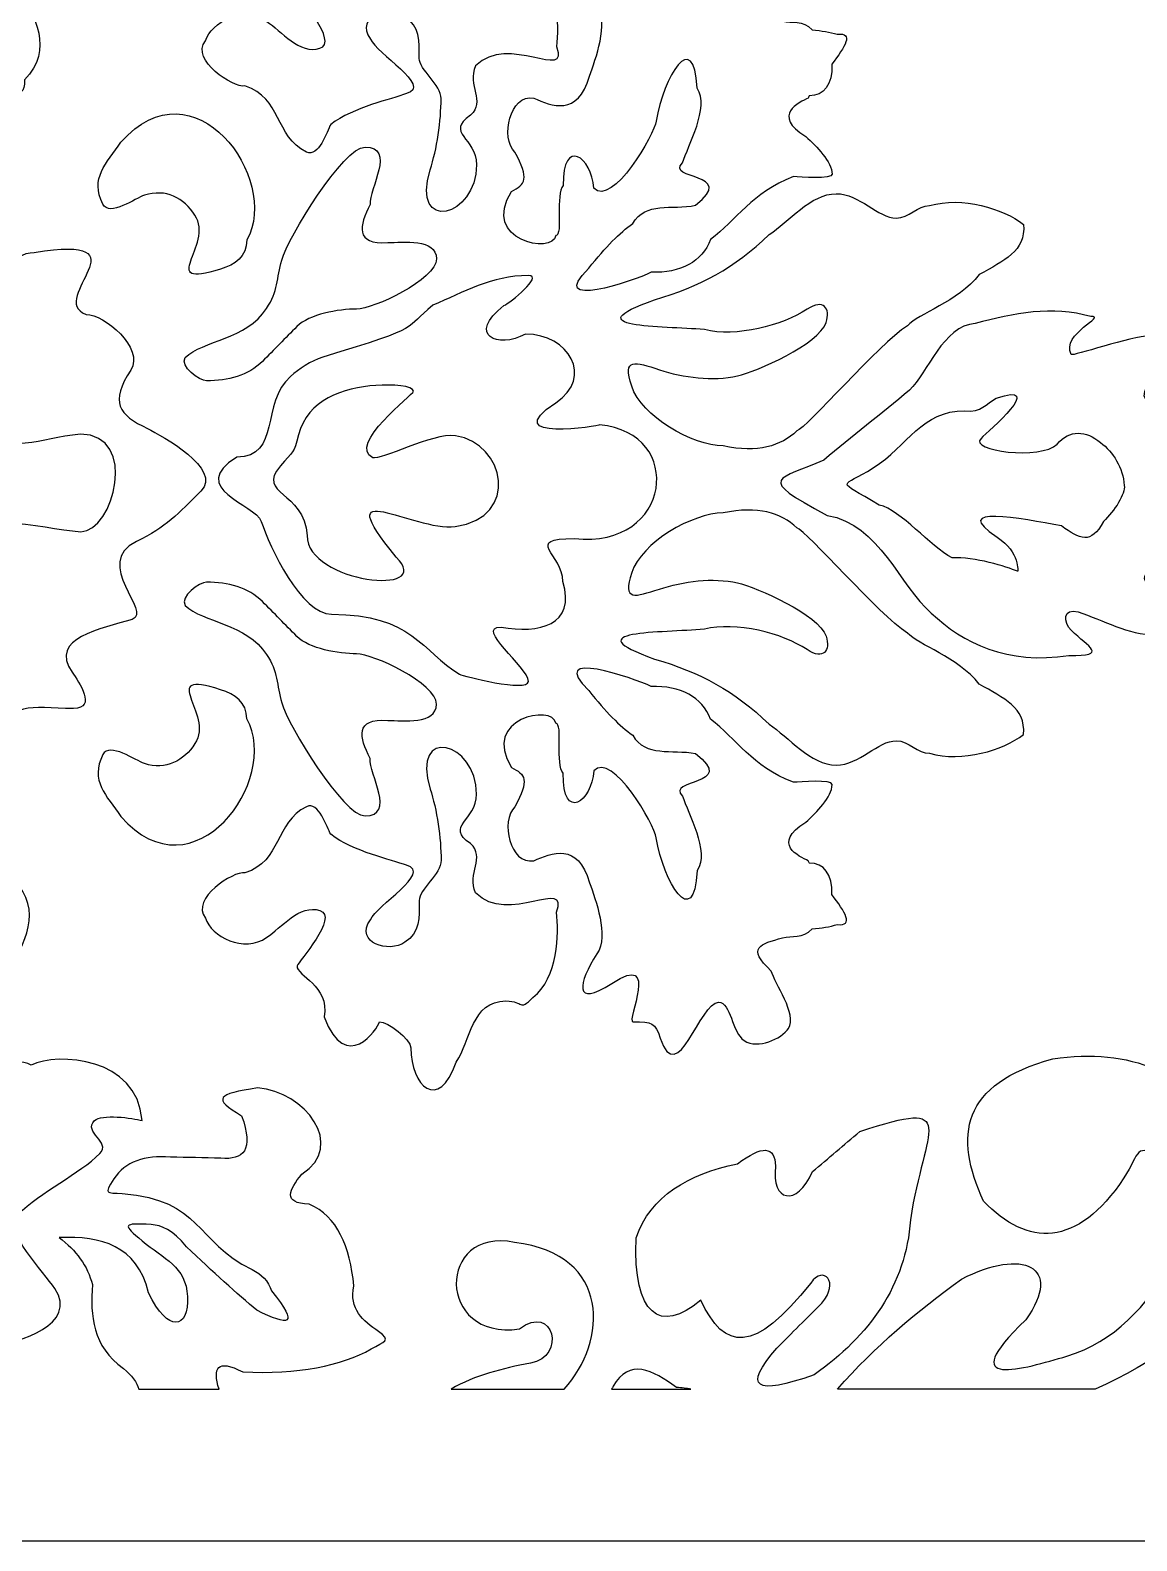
# Model space of a CAD drawing. Header units: centimetres. Extents: x 11.1 to 45, y -13.4 to 13.9.
# Drawn here: x 17.35 to 22.68, y -13.4 to -6.12 of the extents above; entities that cross this region are included whole.
import ezdxf

# ---------------------------------------------------------------- set-up
doc = ezdxf.new("R2010")
doc.units = ezdxf.units.CM
doc.header["$MEASUREMENT"] = 0
doc.layers.add('layer 1', color=7, linetype='Continuous')

msp = doc.modelspace()

# ---------------------------------------------------------------- linework, layer by layer
at = {"layer": 'layer 1', "color": 177}
for points, knots in [([(11.13376, 13.34877), (11.13376, 13.34877), (11.13376, 13.9212), (11.13376, 13.9212), (11.13376, 13.9212), (11.13376, 13.9212), (27.43513, 13.9212), (27.43513, 13.9212), (27.43513, 13.9212), (27.43513, 13.9212), (27.43513, -13.3973), (27.43513, -13.3973), (27.43513, -13.3973), (27.43513, -13.3973), (11.13376, -13.3973), (11.13376, -13.3973), (11.13376, -13.3973), (11.13376, -13.3973), (11.13376, 13.34877), (11.13376, 13.34877)], [0, 0, 0, 0, 0.1666667, 0.1666667, 0.1666667, 0.1666667, 0.3333333, 0.3333333, 0.3333333, 0.3333333, 0.5, 0.5, 0.5, 0.5, 0.6666667, 0.6666667, 0.6666667, 0.6666667, 1, 1, 1, 1]), ([(17.93571, -5.19687), (17.89117, -5.20961), (17.73846, -5.22874), (17.70664, -5.19687), (17.70664, -5.19687), (17.64937, -5.13951), (17.78936, -5.09489), (17.73209, -5.03753), (17.73209, -5.03753), (17.63665, -4.94193), (17.44576, -4.85271), (17.33759, -4.74435), (17.33759, -4.74435), (17.26123, -4.66786), (17.46485, -4.4639), (17.51575, -4.38743), (17.51575, -4.38743), (17.63029, -4.21534), (17.34395, -4.11973), (17.21032, -4.11973), (17.21032, -4.11973), (17.04121, -4.13333), (17.0784, -4.29437), (16.854, -4.25358), (16.854, -4.25358), (16.65673, -4.28366), (16.72675, -4.58153), (16.52313, -4.34919), (16.52313, -4.34919), (16.33139, -4.19198), (16.3468, -4.33289), (16.24951, -4.45753), (16.24951, -4.45753), (16.0459, -4.6615), (15.62594, -4.55314), (15.42233, -4.91007), (15.42233, -4.91007), (15.38415, -5.03753), (15.31415, -5.12675), (15.31415, -5.27336), (15.31415, -5.27336), (15.24151, -5.46564), (15.36119, -5.39687), (15.52548, -5.2471), (15.52548, -5.2471), (15.74726, -4.9931), (16.24979, -4.75619), (16.63766, -4.78896), (16.63766, -4.78896), (16.75219, -4.82721), (17.05762, -4.89094), (16.94308, -4.92917), (16.94308, -4.92917), (17.00687, -5.03295), (16.62718, -5.00957), (16.37041, -5.05665), (16.37041, -5.05665), (15.91864, -5.20324), (15.47323, -5.34983), (15.30779, -5.85973), (15.30779, -5.85973), (15.08579, -6.09179), (15.50242, -5.99668), (15.60049, -6.22302), (15.60049, -6.22302), (15.68061, -6.31064), (15.76655, -6.58786), (15.76593, -6.6883), (15.76593, -6.6883), (15.81873, -6.74709), (15.88641, -6.43142), (16.07771, -6.46523), (16.07771, -6.46523), (16.17316, -6.46523), (16.16679, -6.57995), (16.2177, -6.59269), (16.2177, -6.59269), (16.19968, -6.54753), (16.60266, -6.52734), (16.41496, -6.66918), (16.41496, -6.66918), (16.25588, -6.74566), (16.44677, -6.87951), (16.57403, -6.79665), (16.57403, -6.79665), (16.69461, -6.74566), (16.70188, -6.52894), (16.59312, -6.45247), (16.59312, -6.45247), (16.50754, -6.12392), (16.92789, -6.37847), (16.89218, -6.41424), (16.89218, -6.41424), (16.89218, -6.50346), (16.93672, -6.59269), (17.04489, -6.59269), (17.04489, -6.59269), (17.21669, -6.59269), (17.05762, -6.46523), (17.13397, -6.42697), (17.13397, -6.42697), (17.20396, -6.39511), (17.32486, -6.47796), (17.3185, -6.35687), (17.3185, -6.35687), (17.46261, -6.20603), (17.36761, -6.05518), (17.28668, -5.90435), (17.28668, -5.90435), (17.27777, -5.80362), (17.09411, -5.91795), (17.06398, -5.97445), (17.06398, -5.97445), (16.57344, -5.97445), (16.98157, -5.8661), (16.92399, -5.57292), (16.92399, -5.57292), (16.89218, -5.46457), (16.82855, -5.41358), (16.74583, -5.37534), (16.74583, -5.37534), (16.56766, -5.2861), (16.43404, -5.13951), (16.7331, -5.13951), (16.7331, -5.13951), (16.72933, -5.22246), (17.23516, -5.55392), (17.40121, -5.46457), (17.40121, -5.46457), (17.52958, -5.52606), (17.91253, -5.50458), (17.93571, -5.19687)], [0, 0, 0, 0, 0.0294118, 0.0294118, 0.0294118, 0.0294118, 0.0588235, 0.0588235, 0.0588235, 0.0588235, 0.0882353, 0.0882353, 0.0882353, 0.0882353, 0.1176471, 0.1176471, 0.1176471, 0.1176471, 0.1470588, 0.1470588, 0.1470588, 0.1470588, 0.1764706, 0.1764706, 0.1764706, 0.1764706, 0.2058824, 0.2058824, 0.2058824, 0.2058824, 0.2352941, 0.2352941, 0.2352941, 0.2352941, 0.2647059, 0.2647059, 0.2647059, 0.2647059, 0.2941176, 0.2941176, 0.2941176, 0.2941176, 0.3235294, 0.3235294, 0.3235294, 0.3235294, 0.3529412, 0.3529412, 0.3529412, 0.3529412, 0.3823529, 0.3823529, 0.3823529, 0.3823529, 0.4117647, 0.4117647, 0.4117647, 0.4117647, 0.4411765, 0.4411765, 0.4411765, 0.4411765, 0.4705882, 0.4705882, 0.4705882, 0.4705882, 0.5, 0.5, 0.5, 0.5, 0.5294118, 0.5294118, 0.5294118, 0.5294118, 0.5588235, 0.5588235, 0.5588235, 0.5588235, 0.5882353, 0.5882353, 0.5882353, 0.5882353, 0.6176471, 0.6176471, 0.6176471, 0.6176471, 0.6470588, 0.6470588, 0.6470588, 0.6470588, 0.6764706, 0.6764706, 0.6764706, 0.6764706, 0.7058824, 0.7058824, 0.7058824, 0.7058824, 0.7352941, 0.7352941, 0.7352941, 0.7352941, 0.7647059, 0.7647059, 0.7647059, 0.7647059, 0.7941176, 0.7941176, 0.7941176, 0.7941176, 0.8235294, 0.8235294, 0.8235294, 0.8235294, 0.8529412, 0.8529412, 0.8529412, 0.8529412, 0.8823529, 0.8823529, 0.8823529, 0.8823529, 0.9117647, 0.9117647, 0.9117647, 0.9117647, 0.9411765, 0.9411765, 0.9411765, 0.9411765, 1, 1, 1, 1]), ([(19.49243, -6.28889), (19.64941, -6.12993), (19.94664, -6.36777), (19.88187, -6.19608), (19.88187, -6.19608), (19.89364, -6.09333), (19.89132, -5.88073), (19.76828, -5.78448), (19.76828, -5.78448), (19.69932, -5.71588), (19.72771, -5.76834), (19.63847, -5.76834), (19.63847, -5.76834), (19.47214, -5.76834), (19.46809, -5.57464), (19.39913, -5.47376), (19.39913, -5.47376), (19.31395, -5.23115), (19.18007, -5.35879), (19.18007, -5.54237), (19.18007, -5.54237), (19.18007, -5.58675), (19.06648, -5.66745), (19.02997, -5.66745), (19.02997, -5.66745), (19.02146, -5.63658), (18.86847, -5.40987), (18.76223, -5.69167), (18.76223, -5.69167), (18.79091, -5.84434), (18.62716, -5.88789), (18.63242, -5.93782), (18.63242, -5.93782), (18.63647, -5.95396), (18.83525, -6.17591), (18.74194, -6.20415), (18.74194, -6.20415), (18.64459, -6.23644), (18.55533, -6.11941), (18.48637, -6.07502), (18.48637, -6.07502), (18.37685, -5.99533), (18.21729, -6.07941), (18.19024, -6.16783), (18.19024, -6.16783), (18.11686, -6.26208), (18.32431, -6.39482), (18.3809, -6.38575), (18.3809, -6.38575), (18.5594, -6.44223), (18.52289, -6.62786), (18.67704, -6.70453), (18.67704, -6.70453), (18.73789, -6.73278), (18.7744, -6.60365), (18.79468, -6.57138), (18.79468, -6.57138), (18.90342, -6.48661), (19.08786, -6.4503), (19.15978, -6.42207), (19.15978, -6.42207), (19.28547, -6.38714), (19.0137, -6.22839), (18.98535, -6.15976), (18.98535, -6.15976), (18.90827, -6.04677), (19.07459, -5.99835), (19.15167, -6.05081), (19.15167, -6.05081), (19.22469, -6.09923), (19.22063, -6.16783), (19.22063, -6.25258), (19.22063, -6.25258), (19.22063, -6.30504), (19.32611, -6.38171), (19.32611, -6.44628), (19.32611, -6.44628), (19.32611, -6.55119), (19.30582, -6.69243), (19.27337, -6.78928), (19.27337, -6.78928), (19.18008, -7.09876), (19.49649, -7.01935), (19.49649, -6.76506), (19.49649, -6.76506), (19.49649, -6.63593), (19.34233, -6.61172), (19.46809, -6.52697), (19.46809, -6.52697), (19.54103, -6.45835), (19.45038, -6.38435), (19.49243, -6.28889)], [0, 0, 0, 0, 0.0416667, 0.0416667, 0.0416667, 0.0416667, 0.0833333, 0.0833333, 0.0833333, 0.0833333, 0.125, 0.125, 0.125, 0.125, 0.1666667, 0.1666667, 0.1666667, 0.1666667, 0.2083333, 0.2083333, 0.2083333, 0.2083333, 0.25, 0.25, 0.25, 0.25, 0.2916667, 0.2916667, 0.2916667, 0.2916667, 0.3333333, 0.3333333, 0.3333333, 0.3333333, 0.375, 0.375, 0.375, 0.375, 0.4166667, 0.4166667, 0.4166667, 0.4166667, 0.4583333, 0.4583333, 0.4583333, 0.4583333, 0.5, 0.5, 0.5, 0.5, 0.5416667, 0.5416667, 0.5416667, 0.5416667, 0.5833333, 0.5833333, 0.5833333, 0.5833333, 0.625, 0.625, 0.625, 0.625, 0.6666667, 0.6666667, 0.6666667, 0.6666667, 0.7083333, 0.7083333, 0.7083333, 0.7083333, 0.75, 0.75, 0.75, 0.75, 0.7916667, 0.7916667, 0.7916667, 0.7916667, 0.8333333, 0.8333333, 0.8333333, 0.8333333, 0.875, 0.875, 0.875, 0.875, 0.9166667, 0.9166667, 0.9166667, 0.9166667, 1, 1, 1, 1]), ([(21.08374, -6.62949), (20.91489, -6.5255), (21.05217, -6.46384), (21.09562, -6.44425), (21.09562, -6.44425), (21.09752, -6.44044), (21.09725, -6.43252), (21.10177, -6.43261), (21.10177, -6.43261), (21.16953, -6.43397), (21.21349, -6.37866), (21.20911, -6.28103), (21.20911, -6.28103), (21.27224, -6.19711), (21.31849, -6.12698), (21.2343, -6.13682), (21.2343, -6.13682), (21.20066, -6.12571), (21.1586, -6.11972), (21.11476, -6.11524), (21.11476, -6.11524), (21.06819, -6.06597), (21.01665, -6.08583), (20.97171, -6.07286), (20.97171, -6.07286), (20.86528, -6.04217), (20.79589, -6.02721), (20.91732, -5.91217), (20.91732, -5.91217), (20.93317, -5.85305), (21.04412, -5.70328), (21.00052, -5.63626), (21.00052, -5.63626), (20.96487, -5.58503), (20.85393, -5.53379), (20.78657, -5.57714), (20.78657, -5.57714), (20.72713, -5.61656), (20.72318, -5.76239), (20.66374, -5.76239), (20.66374, -5.76239), (20.57261, -5.76239), (20.46563, -5.34067), (20.38243, -5.58897), (20.38243, -5.58897), (20.35865, -5.66387), (20.3428, -5.6678), (20.25167, -5.6678), (20.25167, -5.6678), (20.21205, -5.6678), (20.39035, -6.0107), (20.14866, -5.85305), (20.14866, -5.85305), (19.96243, -5.73086), (19.98621, -5.85699), (20.07734, -5.99493), (20.07734, -5.99493), (20.13677, -6.08559), (20.06941, -6.25507), (20.04168, -6.33783), (20.04168, -6.33783), (19.98489, -6.53622), (19.85809, -6.48104), (19.77225, -6.44425), (19.77225, -6.44425), (19.65602, -6.42323), (19.61245, -6.63607), (19.68112, -6.70439), (19.68112, -6.70439), (19.75355, -6.83392), (19.73211, -6.86065), (19.66527, -6.89355), (19.66527, -6.89355), (19.51617, -7.13133), (19.86603, -7.19979), (19.87923, -7.10639), (19.87923, -7.10639), (19.91489, -7.10639), (19.87527, -6.90538), (19.91489, -6.86597), (19.91489, -6.86597), (19.90982, -6.62646), (20.05453, -6.73024), (20.06149, -6.87779), (20.06149, -6.87779), (20.15129, -6.97266), (20.35673, -6.61477), (20.36262, -6.55461), (20.36262, -6.55461), (20.39788, -6.34147), (20.54318, -6.09867), (20.56072, -6.39695), (20.56072, -6.39695), (20.62016, -6.48761), (20.51714, -6.67284), (20.48941, -6.75561), (20.48941, -6.75561), (20.40325, -6.84031), (20.75787, -6.80089), (20.5528, -6.96056), (20.5528, -6.96056), (20.43534, -6.98379), (20.31297, -6.94109), (20.24945, -7.04909), (20.24945, -7.04909), (20.18725, -7.09391), (20.12035, -7.15972), (20.03771, -7.26406), (20.03771, -7.26406), (19.82609, -7.47001), (20.25534, -7.3255), (20.33884, -7.28376), (20.33884, -7.28376), (20.47905, -7.28792), (20.58464, -7.23266), (20.62412, -7.12609), (20.62412, -7.12609), (20.75091, -7.03216), (20.82223, -6.89948), (21.0243, -6.82261), (21.0243, -6.82261), (21.056, -6.82261), (21.21053, -6.83839), (21.21053, -6.81079), (21.21053, -6.81079), (21.21053, -6.75167), (21.13524, -6.67679), (21.08374, -6.62949)], [0, 0, 0, 0, 0.030303, 0.030303, 0.030303, 0.030303, 0.0606061, 0.0606061, 0.0606061, 0.0606061, 0.0909091, 0.0909091, 0.0909091, 0.0909091, 0.1212121, 0.1212121, 0.1212121, 0.1212121, 0.1515152, 0.1515152, 0.1515152, 0.1515152, 0.1818182, 0.1818182, 0.1818182, 0.1818182, 0.2121212, 0.2121212, 0.2121212, 0.2121212, 0.2424242, 0.2424242, 0.2424242, 0.2424242, 0.2727273, 0.2727273, 0.2727273, 0.2727273, 0.3030303, 0.3030303, 0.3030303, 0.3030303, 0.3333333, 0.3333333, 0.3333333, 0.3333333, 0.3636364, 0.3636364, 0.3636364, 0.3636364, 0.3939394, 0.3939394, 0.3939394, 0.3939394, 0.4242424, 0.4242424, 0.4242424, 0.4242424, 0.4545455, 0.4545455, 0.4545455, 0.4545455, 0.4848485, 0.4848485, 0.4848485, 0.4848485, 0.5151515, 0.5151515, 0.5151515, 0.5151515, 0.5454545, 0.5454545, 0.5454545, 0.5454545, 0.5757576, 0.5757576, 0.5757576, 0.5757576, 0.6060606, 0.6060606, 0.6060606, 0.6060606, 0.6363636, 0.6363636, 0.6363636, 0.6363636, 0.6666667, 0.6666667, 0.6666667, 0.6666667, 0.6969697, 0.6969697, 0.6969697, 0.6969697, 0.7272727, 0.7272727, 0.7272727, 0.7272727, 0.7575758, 0.7575758, 0.7575758, 0.7575758, 0.7878788, 0.7878788, 0.7878788, 0.7878788, 0.8181818, 0.8181818, 0.8181818, 0.8181818, 0.8484848, 0.8484848, 0.8484848, 0.8484848, 0.8787879, 0.8787879, 0.8787879, 0.8787879, 0.9090909, 0.9090909, 0.9090909, 0.9090909, 0.9393939, 0.9393939, 0.9393939, 0.9393939, 1, 1, 1, 1]), ([(18.26365, -7.26841), (18.33194, -7.24732), (18.38996, -7.20802), (18.38996, -7.12779), (18.38996, -7.12779), (18.55508, -6.8329), (18.13404, -6.25691), (17.78313, -6.65683), (17.78313, -6.65683), (17.71311, -6.75965), (17.63309, -6.8293), (17.69644, -6.95534), (17.69644, -6.95534), (17.72644, -7.01835), (17.85648, -6.92547), (17.89649, -6.91222), (17.89649, -6.91222), (17.99985, -6.87905), (18.08655, -6.92547), (18.13989, -7.0084), (18.13989, -7.0084), (18.2365, -7.15256), (17.94855, -7.36577), (18.26365, -7.26841)], [0, 0, 0, 0, 0.1428571, 0.1428571, 0.1428571, 0.1428571, 0.2857143, 0.2857143, 0.2857143, 0.2857143, 0.4285714, 0.4285714, 0.4285714, 0.4285714, 0.5714286, 0.5714286, 0.5714286, 0.5714286, 0.7142857, 0.7142857, 0.7142857, 0.7142857, 1, 1, 1, 1]), ([(19.30382, -7.21826), (19.30382, -7.11867), (19.14113, -7.14046), (19.06917, -7.14046), (19.06917, -7.14046), (18.90853, -7.15088), (18.93148, -7.05957), (18.98469, -6.95684), (18.98469, -6.95684), (18.97844, -6.88216), (19.10984, -6.67985), (18.95967, -6.67985), (18.95967, -6.67985), (18.85663, -6.67985), (18.58678, -7.11623), (18.5592, -7.22448), (18.5592, -7.22448), (18.53104, -7.31163), (18.54356, -7.37699), (18.48412, -7.4579), (18.48412, -7.4579), (18.39025, -7.60758), (18.17751, -7.61205), (18.09304, -7.69443), (18.09304, -7.69443), (18.06488, -7.738), (18.16186, -7.80647), (18.19628, -7.80647), (18.19628, -7.80647), (18.29953, -7.80647), (18.39651, -7.78156), (18.46534, -7.71309), (18.46534, -7.71309), (18.52062, -7.65707), (18.57589, -7.60105), (18.63116, -7.54503), (18.63116, -7.54503), (18.69061, -7.4859), (18.8314, -7.46101), (18.919, -7.46101), (18.919, -7.46101), (18.99761, -7.46101), (19.30382, -7.32034), (19.30382, -7.21826)], [0, 0, 0, 0, 0.0833333, 0.0833333, 0.0833333, 0.0833333, 0.1666667, 0.1666667, 0.1666667, 0.1666667, 0.25, 0.25, 0.25, 0.25, 0.3333333, 0.3333333, 0.3333333, 0.3333333, 0.4166667, 0.4166667, 0.4166667, 0.4166667, 0.5, 0.5, 0.5, 0.5, 0.5833333, 0.5833333, 0.5833333, 0.5833333, 0.6666667, 0.6666667, 0.6666667, 0.6666667, 0.75, 0.75, 0.75, 0.75, 0.8333333, 0.8333333, 0.8333333, 0.8333333, 1, 1, 1, 1]), ([(17.58952, -8.53422), (17.38432, -8.51654), (17.06238, -8.41402), (16.88885, -8.59285), (16.88885, -8.59285), (16.90454, -8.62304), (16.94168, -8.66007), (16.98331, -8.69766), (16.98331, -8.69766), (17.15064, -8.66982), (17.28345, -8.89594), (17.02256, -8.88252), (17.02256, -8.88252), (16.96859, -8.88252), (16.76741, -8.73487), (16.71345, -8.84225), (16.71345, -8.84225), (16.67971, -8.91606), (16.77172, -9.06371), (16.63006, -9.06371), (16.63006, -9.06371), (16.55584, -9.06371), (16.38719, -8.98989), (16.38719, -9.057), (16.38719, -9.057), (16.38719, -9.2449), (16.62331, -9.54017), (16.76498, -9.63412), (16.76498, -9.63412), (16.87966, -9.70794), (17.23047, -9.73479), (17.23047, -9.55359), (17.23047, -9.55359), (17.23047, -9.33885), (17.34516, -9.38582), (17.5543, -9.38582), (17.5543, -9.38582), (17.66899, -9.38582), (17.58128, -9.25832), (17.54755, -9.21135), (17.54755, -9.21135), (17.43287, -9.04356), (17.68922, -9.00331), (17.83764, -8.95634), (17.83764, -8.95634), (17.93884, -8.92278), (17.642, -8.68791), (17.85788, -8.58052), (17.85788, -8.58052), (17.99955, -8.51343), (18.06027, -8.44632), (18.16821, -8.33895), (18.16821, -8.33895), (18.27616, -8.23156), (17.97932, -8.0705), (17.91185, -8.03695), (17.91185, -8.03695), (17.77018, -7.96984), (17.7297, -7.90945), (17.83089, -7.7551), (17.83089, -7.7551), (17.89836, -7.64773), (17.70272, -7.48667), (17.61502, -7.48667), (17.61502, -7.48667), (17.41945, -7.41177), (17.92322, -7.0979), (17.3654, -7.18777), (17.3654, -7.18777), (17.25746, -7.18777), (17.19, -7.33902), (17.23047, -7.13771), (17.23047, -7.13771), (17.31574, -6.84527), (17.14603, -6.85768), (16.90665, -6.91624), (16.90665, -6.91624), (16.76498, -6.91624), (16.52886, -7.08401), (16.48838, -7.20482), (16.48838, -7.20482), (16.47489, -7.25849), (16.36198, -7.56235), (16.42269, -7.58921), (16.42269, -7.58921), (16.41268, -7.55661), (16.77651, -7.42552), (16.70426, -7.64102), (16.70426, -7.64102), (16.66375, -7.72021), (16.66989, -7.81221), (16.8048, -7.80142), (16.8048, -7.80142), (16.91948, -7.74773), (16.92811, -7.66423), (17.09677, -7.62397), (17.09677, -7.62397), (17.21538, -7.63814), (17.23029, -7.80784), (17.15627, -7.80208), (17.15627, -7.80208), (17.15627, -7.84905), (16.74109, -7.96556), (16.98396, -8.04609), (16.98396, -8.04609), (17.29203, -8.16777), (17.37542, -8.0825), (17.58803, -8.0638), (17.58803, -8.0638), (17.87137, -8.0638), (17.74807, -8.53422), (17.58952, -8.53422)], [0, 0, 0, 0, 0.0344828, 0.0344828, 0.0344828, 0.0344828, 0.0689655, 0.0689655, 0.0689655, 0.0689655, 0.1034483, 0.1034483, 0.1034483, 0.1034483, 0.137931, 0.137931, 0.137931, 0.137931, 0.1724138, 0.1724138, 0.1724138, 0.1724138, 0.2068966, 0.2068966, 0.2068966, 0.2068966, 0.2413793, 0.2413793, 0.2413793, 0.2413793, 0.2758621, 0.2758621, 0.2758621, 0.2758621, 0.3103448, 0.3103448, 0.3103448, 0.3103448, 0.3448276, 0.3448276, 0.3448276, 0.3448276, 0.3793103, 0.3793103, 0.3793103, 0.3793103, 0.4137931, 0.4137931, 0.4137931, 0.4137931, 0.4482759, 0.4482759, 0.4482759, 0.4482759, 0.4827586, 0.4827586, 0.4827586, 0.4827586, 0.5172414, 0.5172414, 0.5172414, 0.5172414, 0.5517241, 0.5517241, 0.5517241, 0.5517241, 0.5862069, 0.5862069, 0.5862069, 0.5862069, 0.6206897, 0.6206897, 0.6206897, 0.6206897, 0.6551724, 0.6551724, 0.6551724, 0.6551724, 0.6896552, 0.6896552, 0.6896552, 0.6896552, 0.7241379, 0.7241379, 0.7241379, 0.7241379, 0.7586207, 0.7586207, 0.7586207, 0.7586207, 0.7931034, 0.7931034, 0.7931034, 0.7931034, 0.8275862, 0.8275862, 0.8275862, 0.8275862, 0.862069, 0.862069, 0.862069, 0.862069, 0.8965517, 0.8965517, 0.8965517, 0.8965517, 0.9310345, 0.9310345, 0.9310345, 0.9310345, 1, 1, 1, 1]), ([(22.13266, -7.05267), (22.03356, -6.97653), (21.83805, -6.91715), (21.67967, -6.96179), (21.67967, -6.96179), (21.62257, -6.96179), (21.5807, -7.02237), (21.51979, -7.02237), (21.51979, -7.02237), (21.43224, -7.02237), (21.34089, -6.90501), (21.23049, -6.90501), (21.23049, -6.90501), (21.10868, -6.90501), (20.99829, -7.04132), (20.90693, -7.1019), (20.90693, -7.1019), (20.73954, -7.26425), (20.57201, -7.35194), (20.35497, -7.4162), (20.35497, -7.4162), (19.9568, -7.55654), (20.39102, -7.54122), (20.59479, -7.56008), (20.59479, -7.56008), (20.74706, -7.59794), (20.97165, -7.54115), (21.08965, -7.46162), (21.08965, -7.46162), (21.16959, -7.40861), (21.20385, -7.45784), (21.181, -7.52599), (21.181, -7.52599), (21.14675, -7.63202), (20.84602, -7.76076), (20.75466, -7.78349), (20.75466, -7.78349), (20.63666, -7.80999), (20.49202, -7.79106), (20.37782, -7.75319), (20.37782, -7.75319), (20.25981, -7.71533), (20.1989, -7.6926), (20.24458, -7.83272), (20.24458, -7.83272), (20.29027, -7.9766), (20.53769, -8.12049), (20.68615, -8.12049), (20.68615, -8.12049), (20.85237, -8.15582), (20.96277, -8.12176), (21.04016, -8.04854), (21.04016, -8.04854), (21.08504, -8.03496), (21.43733, -7.62921), (21.57309, -7.54115), (21.57309, -7.54115), (21.62569, -7.48406), (21.81506, -7.42666), (21.91949, -7.29501), (21.91949, -7.29501), (22.03882, -7.22625), (22.14417, -7.18333), (22.13266, -7.05267)], [0, 0, 0, 0, 0.0588235, 0.0588235, 0.0588235, 0.0588235, 0.1176471, 0.1176471, 0.1176471, 0.1176471, 0.1764706, 0.1764706, 0.1764706, 0.1764706, 0.2352941, 0.2352941, 0.2352941, 0.2352941, 0.2941176, 0.2941176, 0.2941176, 0.2941176, 0.3529412, 0.3529412, 0.3529412, 0.3529412, 0.4117647, 0.4117647, 0.4117647, 0.4117647, 0.4705882, 0.4705882, 0.4705882, 0.4705882, 0.5294118, 0.5294118, 0.5294118, 0.5294118, 0.5882353, 0.5882353, 0.5882353, 0.5882353, 0.6470588, 0.6470588, 0.6470588, 0.6470588, 0.7058824, 0.7058824, 0.7058824, 0.7058824, 0.7647059, 0.7647059, 0.7647059, 0.7647059, 0.8235294, 0.8235294, 0.8235294, 0.8235294, 0.8823529, 0.8823529, 0.8823529, 0.8823529, 1, 1, 1, 1]), ([(20.08956, -8.01919), (20.50617, -8.05592), (20.43923, -8.61842), (19.96838, -8.56674), (19.96838, -8.56674), (19.71912, -8.56674), (19.91299, -8.64252), (19.91299, -8.77338), (19.91299, -8.77338), (19.97819, -8.98688), (19.79636, -9.02592), (19.61526, -8.99378), (19.61526, -8.99378), (19.4837, -8.99378), (19.74681, -9.18664), (19.74681, -9.25553), (19.74681, -9.25553), (19.74681, -9.31062), (19.4283, -9.22797), (19.41445, -9.22108), (19.41445, -9.22108), (19.23408, -9.11089), (19.18661, -8.93179), (18.79821, -8.93179), (18.79821, -8.93179), (18.6528, -8.93179), (18.50047, -8.60808), (18.45892, -8.48411), (18.45892, -8.48411), (18.43123, -8.40144), (18.09887, -8.32569), (18.34121, -8.17416), (18.34121, -8.17416), (18.55506, -8.17416), (18.45512, -7.91396), (18.60013, -7.78616), (18.60013, -7.78616), (18.64245, -7.74889), (18.69522, -7.71144), (18.75654, -7.69227), (18.75654, -7.69227), (19.25663, -7.54249), (19.14169, -7.55784), (19.28671, -7.44253), (19.28671, -7.44253), (19.43404, -7.37973), (19.56905, -7.29942), (19.74681, -7.29942), (19.74681, -7.29942), (19.82298, -7.29942), (19.6568, -7.43028), (19.62911, -7.44405), (19.62911, -7.44405), (19.44677, -7.58641), (19.59911, -7.65528), (19.73296, -7.58181), (19.73296, -7.58181), (19.94069, -7.58181), (20.06532, -7.78843), (19.87837, -7.91242), (19.87837, -7.91242), (19.58755, -8.10528), (20.09994, -8.02262), (20.08956, -8.01919)], [0, 0, 0, 0, 0.0588235, 0.0588235, 0.0588235, 0.0588235, 0.1176471, 0.1176471, 0.1176471, 0.1176471, 0.1764706, 0.1764706, 0.1764706, 0.1764706, 0.2352941, 0.2352941, 0.2352941, 0.2352941, 0.2941176, 0.2941176, 0.2941176, 0.2941176, 0.3529412, 0.3529412, 0.3529412, 0.3529412, 0.4117647, 0.4117647, 0.4117647, 0.4117647, 0.4705882, 0.4705882, 0.4705882, 0.4705882, 0.5294118, 0.5294118, 0.5294118, 0.5294118, 0.5882353, 0.5882353, 0.5882353, 0.5882353, 0.6470588, 0.6470588, 0.6470588, 0.6470588, 0.7058824, 0.7058824, 0.7058824, 0.7058824, 0.7647059, 0.7647059, 0.7647059, 0.7647059, 0.8235294, 0.8235294, 0.8235294, 0.8235294, 0.8823529, 0.8823529, 0.8823529, 0.8823529, 1, 1, 1, 1]), ([(23.2531, -8.32229), (23.0514, -8.39221), (23.0585, -8.60448), (23.03037, -8.61584), (23.03037, -8.61584), (23.03317, -8.67955), (22.95358, -8.73718), (22.87227, -8.72872), (22.87227, -8.72872), (22.44321, -8.68404), (23.06879, -8.97945), (22.76866, -9.03126), (22.76866, -9.03126), (22.63503, -9.03126), (22.5181, -8.95926), (22.3956, -8.92049), (22.3956, -8.92049), (22.32321, -8.89832), (22.32321, -8.97033), (22.36218, -9.00911), (22.36218, -9.00911), (22.44571, -9.09218), (22.54594, -9.13096), (22.35105, -9.13096), (22.35105, -9.13096), (22.05578, -9.17543), (21.84039, -9.07215), (21.68844, -8.92601), (21.68844, -8.92601), (21.53402, -8.79464), (21.44093, -8.49834), (21.1873, -8.4552), (21.1873, -8.4552), (20.8288, -8.26836), (20.95883, -8.28328), (21.17059, -8.18934), (21.17059, -8.18934), (21.30609, -8.07119), (21.44715, -7.96964), (21.58264, -7.85146), (21.58264, -7.85146), (21.67173, -7.76839), (21.74412, -7.5413), (21.90002, -7.53022), (21.90002, -7.53022), (22.08563, -7.48023), (22.27125, -7.44321), (22.45685, -7.49698), (22.45685, -7.49698), (22.54037, -7.49145), (22.31207, -7.58006), (22.36218, -7.67977), (22.36218, -7.67977), (22.36776, -7.69085), (22.65173, -7.59114), (22.74083, -7.59114), (22.74083, -7.59114), (22.93014, -7.59114), (22.81321, -7.70192), (22.75196, -7.79054), (22.75196, -7.79054), (22.59605, -8.02317), (22.97469, -7.81824), (23.01366, -7.9401), (23.01366, -7.9401), (22.99974, -8.12566), (23.20761, -8.21059), (23.2531, -8.32229)], [0, 0, 0, 0, 0.0555556, 0.0555556, 0.0555556, 0.0555556, 0.1111111, 0.1111111, 0.1111111, 0.1111111, 0.1666667, 0.1666667, 0.1666667, 0.1666667, 0.2222222, 0.2222222, 0.2222222, 0.2222222, 0.2777778, 0.2777778, 0.2777778, 0.2777778, 0.3333333, 0.3333333, 0.3333333, 0.3333333, 0.3888889, 0.3888889, 0.3888889, 0.3888889, 0.4444444, 0.4444444, 0.4444444, 0.4444444, 0.5, 0.5, 0.5, 0.5, 0.5555556, 0.5555556, 0.5555556, 0.5555556, 0.6111111, 0.6111111, 0.6111111, 0.6111111, 0.6666667, 0.6666667, 0.6666667, 0.6666667, 0.7222222, 0.7222222, 0.7222222, 0.7222222, 0.7777778, 0.7777778, 0.7777778, 0.7777778, 0.8333333, 0.8333333, 0.8333333, 0.8333333, 0.8888889, 0.8888889, 0.8888889, 0.8888889, 1, 1, 1, 1]), ([(19.39589, -8.07207), (19.63413, -8.10535), (19.70992, -8.46707), (19.39458, -8.50835), (19.39458, -8.50835), (19.19043, -8.53506), (18.77257, -8.24621), (19.10979, -8.65629), (19.10979, -8.65629), (19.30367, -8.84915), (18.68049, -8.78027), (18.68049, -8.55297), (18.68049, -8.55297), (18.66569, -8.33385), (18.43266, -8.35791), (18.55147, -8.21678), (18.55147, -8.21678), (18.61244, -8.14432), (18.61641, -8.16003), (18.63943, -8.06672), (18.63943, -8.06672), (18.68087, -7.89863), (18.85459, -7.83953), (19.01155, -7.82887), (19.01155, -7.82887), (19.08974, -7.82355), (19.19289, -7.82956), (19.19289, -7.85732), (19.19289, -7.85732), (19.19289, -7.87109), (18.87191, -8.11537), (18.99654, -8.17736), (18.99654, -8.17736), (19.03428, -8.19345), (19.28177, -8.05615), (19.39589, -8.07207)], [0, 0, 0, 0, 0.1, 0.1, 0.1, 0.1, 0.2, 0.2, 0.2, 0.2, 0.3, 0.3, 0.3, 0.3, 0.4, 0.4, 0.4, 0.4, 0.5, 0.5, 0.5, 0.5, 0.6, 0.6, 0.6, 0.6, 0.7, 0.7, 0.7, 0.7, 0.8, 0.8, 0.8, 0.8, 1, 1, 1, 1]), ([(22.51779, -8.48492), (22.57247, -8.43324), (22.62402, -8.34995), (22.61833, -8.3112), (22.61833, -8.3112), (22.61226, -8.22669), (22.56457, -8.14856), (22.50332, -8.10435), (22.50332, -8.10435), (22.43416, -8.0455), (22.35482, -8.04062), (22.29537, -8.11179), (22.29537, -8.11179), (22.21742, -8.18934), (21.86662, -8.14504), (21.92786, -8.08411), (21.92786, -8.08411), (21.96127, -8.05087), (22.25082, -7.80716), (22.00025, -7.89024), (22.00025, -7.89024), (21.95024, -7.91804), (21.93104, -7.95987), (21.84991, -7.95118), (21.84991, -7.95118), (21.6432, -7.95005), (21.57523, -8.11922), (21.40851, -8.22632), (21.40851, -8.22632), (21.25462, -8.32519), (21.21887, -8.27708), (21.43787, -8.40536), (21.43787, -8.40536), (21.54059, -8.42769), (21.6846, -8.60666), (21.78867, -8.66016), (21.78867, -8.66016), (21.89625, -8.65302), (22.05234, -8.70388), (22.1045, -8.72432), (22.1045, -8.72432), (22.1045, -8.72986), (22.11719, -8.63246), (22.00582, -8.56045), (22.00582, -8.56045), (21.76622, -8.40015), (22.12417, -8.47088), (22.31611, -8.50609), (22.31611, -8.50609), (22.40444, -8.5707), (22.45736, -8.59791), (22.51779, -8.48492)], [0, 0, 0, 0, 0.0714286, 0.0714286, 0.0714286, 0.0714286, 0.1428571, 0.1428571, 0.1428571, 0.1428571, 0.2142857, 0.2142857, 0.2142857, 0.2142857, 0.2857143, 0.2857143, 0.2857143, 0.2857143, 0.3571429, 0.3571429, 0.3571429, 0.3571429, 0.4285714, 0.4285714, 0.4285714, 0.4285714, 0.5, 0.5, 0.5, 0.5, 0.5714286, 0.5714286, 0.5714286, 0.5714286, 0.6428571, 0.6428571, 0.6428571, 0.6428571, 0.7142857, 0.7142857, 0.7142857, 0.7142857, 0.7857143, 0.7857143, 0.7857143, 0.7857143, 0.8571429, 0.8571429, 0.8571429, 0.8571429, 1, 1, 1, 1]), ([(22.13266, -9.51111), (22.03356, -9.58726), (21.83805, -9.64665), (21.67967, -9.602), (21.67967, -9.602), (21.62257, -9.602), (21.5807, -9.5414), (21.51979, -9.5414), (21.51979, -9.5414), (21.43224, -9.5414), (21.34089, -9.65879), (21.23049, -9.65879), (21.23049, -9.65879), (21.10868, -9.65879), (20.99829, -9.52247), (20.90693, -9.46189), (20.90693, -9.46189), (20.73954, -9.29954), (20.57201, -9.21185), (20.35497, -9.1476), (20.35497, -9.1476), (19.9568, -9.00726), (20.39102, -9.02258), (20.59479, -9.00372), (20.59479, -9.00372), (20.74706, -8.96586), (20.97165, -9.02265), (21.08965, -9.10218), (21.08965, -9.10218), (21.16959, -9.15519), (21.20385, -9.10595), (21.181, -9.0378), (21.181, -9.0378), (21.14675, -8.93178), (20.84602, -8.80302), (20.75466, -8.7803), (20.75466, -8.7803), (20.63666, -8.7538), (20.49202, -8.77274), (20.37782, -8.81061), (20.37782, -8.81061), (20.25981, -8.84847), (20.1989, -8.8712), (20.24458, -8.73108), (20.24458, -8.73108), (20.29027, -8.5872), (20.53769, -8.44331), (20.68615, -8.44331), (20.68615, -8.44331), (20.85237, -8.40797), (20.96277, -8.44204), (21.04016, -8.51525), (21.04016, -8.51525), (21.08504, -8.52883), (21.43733, -8.93459), (21.57309, -9.02265), (21.57309, -9.02265), (21.62569, -9.07974), (21.81506, -9.13714), (21.91949, -9.26879), (21.91949, -9.26879), (22.03882, -9.33755), (22.14417, -9.38047), (22.13266, -9.51111)], [0, 0, 0, 0, 0.0588235, 0.0588235, 0.0588235, 0.0588235, 0.1176471, 0.1176471, 0.1176471, 0.1176471, 0.1764706, 0.1764706, 0.1764706, 0.1764706, 0.2352941, 0.2352941, 0.2352941, 0.2352941, 0.2941176, 0.2941176, 0.2941176, 0.2941176, 0.3529412, 0.3529412, 0.3529412, 0.3529412, 0.4117647, 0.4117647, 0.4117647, 0.4117647, 0.4705882, 0.4705882, 0.4705882, 0.4705882, 0.5294118, 0.5294118, 0.5294118, 0.5294118, 0.5882353, 0.5882353, 0.5882353, 0.5882353, 0.6470588, 0.6470588, 0.6470588, 0.6470588, 0.7058824, 0.7058824, 0.7058824, 0.7058824, 0.7647059, 0.7647059, 0.7647059, 0.7647059, 0.8235294, 0.8235294, 0.8235294, 0.8235294, 0.8823529, 0.8823529, 0.8823529, 0.8823529, 1, 1, 1, 1]), ([(19.30382, -9.36556), (19.30382, -9.46515), (19.14113, -9.44335), (19.06917, -9.44335), (19.06917, -9.44335), (18.90853, -9.43294), (18.93148, -9.52425), (18.98469, -9.62698), (18.98469, -9.62698), (18.97844, -9.70166), (19.10984, -9.90396), (18.95967, -9.90396), (18.95967, -9.90396), (18.85663, -9.90396), (18.58678, -9.46758), (18.5592, -9.35933), (18.5592, -9.35933), (18.53104, -9.27218), (18.54356, -9.20683), (18.48412, -9.12592), (18.48412, -9.12592), (18.39025, -8.97623), (18.17751, -8.97176), (18.09304, -8.88939), (18.09304, -8.88939), (18.06488, -8.84582), (18.16186, -8.77735), (18.19628, -8.77735), (18.19628, -8.77735), (18.29953, -8.77735), (18.39651, -8.80225), (18.46534, -8.87073), (18.46534, -8.87073), (18.52062, -8.92675), (18.57589, -8.98276), (18.63116, -9.03877), (18.63116, -9.03877), (18.69061, -9.0979), (18.8314, -9.12281), (18.919, -9.12281), (18.919, -9.12281), (18.99761, -9.12281), (19.30382, -9.26347), (19.30382, -9.36556)], [0, 0, 0, 0, 0.0833333, 0.0833333, 0.0833333, 0.0833333, 0.1666667, 0.1666667, 0.1666667, 0.1666667, 0.25, 0.25, 0.25, 0.25, 0.3333333, 0.3333333, 0.3333333, 0.3333333, 0.4166667, 0.4166667, 0.4166667, 0.4166667, 0.5, 0.5, 0.5, 0.5, 0.5833333, 0.5833333, 0.5833333, 0.5833333, 0.6666667, 0.6666667, 0.6666667, 0.6666667, 0.75, 0.75, 0.75, 0.75, 0.8333333, 0.8333333, 0.8333333, 0.8333333, 1, 1, 1, 1]), ([(21.08374, -9.93431), (20.91489, -10.03829), (21.05217, -10.09995), (21.09562, -10.11954), (21.09562, -10.11954), (21.09752, -10.12335), (21.09725, -10.13128), (21.10177, -10.13119), (21.10177, -10.13119), (21.16953, -10.12983), (21.21349, -10.18513), (21.20911, -10.28277), (21.20911, -10.28277), (21.27224, -10.36668), (21.31849, -10.43682), (21.2343, -10.42698), (21.2343, -10.42698), (21.20066, -10.43809), (21.1586, -10.44408), (21.11476, -10.44855), (21.11476, -10.44855), (21.06819, -10.49783), (21.01665, -10.47797), (20.97171, -10.49094), (20.97171, -10.49094), (20.86528, -10.52162), (20.79589, -10.53658), (20.91732, -10.65163), (20.91732, -10.65163), (20.93317, -10.71074), (21.04412, -10.86052), (21.00052, -10.92752), (21.00052, -10.92752), (20.96487, -10.97876), (20.85393, -11.03), (20.78657, -10.98665), (20.78657, -10.98665), (20.72713, -10.94724), (20.72318, -10.8014), (20.66374, -10.8014), (20.66374, -10.8014), (20.57261, -10.8014), (20.46563, -11.22313), (20.38243, -10.97482), (20.38243, -10.97482), (20.35865, -10.89993), (20.3428, -10.896), (20.25167, -10.896), (20.25167, -10.896), (20.21205, -10.896), (20.39035, -10.5531), (20.14866, -10.71074), (20.14866, -10.71074), (19.96243, -10.83292), (19.98621, -10.7068), (20.07734, -10.56886), (20.07734, -10.56886), (20.13677, -10.4782), (20.06941, -10.30873), (20.04168, -10.22596), (20.04168, -10.22596), (19.98489, -10.02758), (19.85809, -10.08276), (19.77225, -10.11954), (19.77225, -10.11954), (19.65602, -10.14056), (19.61245, -9.92772), (19.68112, -9.85941), (19.68112, -9.85941), (19.75355, -9.72986), (19.73211, -9.70315), (19.66527, -9.67023), (19.66527, -9.67023), (19.51617, -9.43247), (19.86603, -9.36401), (19.87923, -9.4574), (19.87923, -9.4574), (19.91489, -9.4574), (19.87527, -9.65842), (19.91489, -9.69783), (19.91489, -9.69783), (19.90982, -9.93733), (20.05453, -9.83356), (20.06149, -9.686), (20.06149, -9.686), (20.15129, -9.59114), (20.35673, -9.94903), (20.36262, -10.00918), (20.36262, -10.00918), (20.39788, -10.22233), (20.54318, -10.46513), (20.56072, -10.16685), (20.56072, -10.16685), (20.62016, -10.07619), (20.51714, -9.89096), (20.48941, -9.80817), (20.48941, -9.80817), (20.40325, -9.72347), (20.75787, -9.76291), (20.5528, -9.60324), (20.5528, -9.60324), (20.43534, -9.58001), (20.31297, -9.62271), (20.24945, -9.51471), (20.24945, -9.51471), (20.18725, -9.46989), (20.12035, -9.40408), (20.03771, -9.29974), (20.03771, -9.29974), (19.82609, -9.09378), (20.25534, -9.2383), (20.33884, -9.28004), (20.33884, -9.28004), (20.47905, -9.27587), (20.58464, -9.33114), (20.62412, -9.43768), (20.62412, -9.43768), (20.75091, -9.53162), (20.82223, -9.66432), (21.0243, -9.74118), (21.0243, -9.74118), (21.056, -9.74118), (21.21053, -9.7254), (21.21053, -9.75299), (21.21053, -9.75299), (21.21053, -9.81212), (21.13524, -9.887), (21.08374, -9.93431)], [0, 0, 0, 0, 0.030303, 0.030303, 0.030303, 0.030303, 0.0606061, 0.0606061, 0.0606061, 0.0606061, 0.0909091, 0.0909091, 0.0909091, 0.0909091, 0.1212121, 0.1212121, 0.1212121, 0.1212121, 0.1515152, 0.1515152, 0.1515152, 0.1515152, 0.1818182, 0.1818182, 0.1818182, 0.1818182, 0.2121212, 0.2121212, 0.2121212, 0.2121212, 0.2424242, 0.2424242, 0.2424242, 0.2424242, 0.2727273, 0.2727273, 0.2727273, 0.2727273, 0.3030303, 0.3030303, 0.3030303, 0.3030303, 0.3333333, 0.3333333, 0.3333333, 0.3333333, 0.3636364, 0.3636364, 0.3636364, 0.3636364, 0.3939394, 0.3939394, 0.3939394, 0.3939394, 0.4242424, 0.4242424, 0.4242424, 0.4242424, 0.4545455, 0.4545455, 0.4545455, 0.4545455, 0.4848485, 0.4848485, 0.4848485, 0.4848485, 0.5151515, 0.5151515, 0.5151515, 0.5151515, 0.5454545, 0.5454545, 0.5454545, 0.5454545, 0.5757576, 0.5757576, 0.5757576, 0.5757576, 0.6060606, 0.6060606, 0.6060606, 0.6060606, 0.6363636, 0.6363636, 0.6363636, 0.6363636, 0.6666667, 0.6666667, 0.6666667, 0.6666667, 0.6969697, 0.6969697, 0.6969697, 0.6969697, 0.7272727, 0.7272727, 0.7272727, 0.7272727, 0.7575758, 0.7575758, 0.7575758, 0.7575758, 0.7878788, 0.7878788, 0.7878788, 0.7878788, 0.8181818, 0.8181818, 0.8181818, 0.8181818, 0.8484848, 0.8484848, 0.8484848, 0.8484848, 0.8787879, 0.8787879, 0.8787879, 0.8787879, 0.9090909, 0.9090909, 0.9090909, 0.9090909, 0.9393939, 0.9393939, 0.9393939, 0.9393939, 1, 1, 1, 1]), ([(18.26365, -9.29537), (18.33194, -9.31646), (18.38996, -9.35577), (18.38996, -9.436), (18.38996, -9.436), (18.55508, -9.7309), (18.13404, -10.30689), (17.78313, -9.90697), (17.78313, -9.90697), (17.71311, -9.80415), (17.63309, -9.73451), (17.69644, -9.60846), (17.69644, -9.60846), (17.72644, -9.54545), (17.85648, -9.63831), (17.89649, -9.65158), (17.89649, -9.65158), (17.99985, -9.68475), (18.08655, -9.63831), (18.13989, -9.55539), (18.13989, -9.55539), (18.2365, -9.41124), (17.94855, -9.19802), (18.26365, -9.29537)], [0, 0, 0, 0, 0.1428571, 0.1428571, 0.1428571, 0.1428571, 0.2857143, 0.2857143, 0.2857143, 0.2857143, 0.4285714, 0.4285714, 0.4285714, 0.4285714, 0.5714286, 0.5714286, 0.5714286, 0.5714286, 0.7142857, 0.7142857, 0.7142857, 0.7142857, 1, 1, 1, 1]), ([(19.49243, -10.27489), (19.64941, -10.43387), (19.94664, -10.19603), (19.88187, -10.36772), (19.88187, -10.36772), (19.89364, -10.47047), (19.89132, -10.68306), (19.76828, -10.77932), (19.76828, -10.77932), (19.69932, -10.84792), (19.72771, -10.79546), (19.63847, -10.79546), (19.63847, -10.79546), (19.47214, -10.79546), (19.46809, -10.98915), (19.39913, -11.09003), (19.39913, -11.09003), (19.31395, -11.33265), (19.18007, -11.205), (19.18007, -11.02143), (19.18007, -11.02143), (19.18007, -10.97705), (19.06648, -10.89635), (19.02997, -10.89635), (19.02997, -10.89635), (19.02146, -10.92722), (18.86847, -11.15392), (18.76223, -10.87212), (18.76223, -10.87212), (18.79091, -10.71944), (18.62716, -10.67589), (18.63242, -10.62597), (18.63242, -10.62597), (18.63647, -10.60983), (18.83525, -10.3879), (18.74194, -10.35963), (18.74194, -10.35963), (18.64459, -10.32736), (18.55533, -10.44439), (18.48637, -10.48878), (18.48637, -10.48878), (18.37685, -10.56847), (18.21729, -10.48439), (18.19024, -10.39597), (18.19024, -10.39597), (18.11686, -10.30172), (18.32431, -10.16898), (18.3809, -10.17805), (18.3809, -10.17805), (18.5594, -10.12157), (18.52289, -9.93593), (18.67704, -9.85927), (18.67704, -9.85927), (18.73789, -9.83102), (18.7744, -9.96014), (18.79468, -9.99242), (18.79468, -9.99242), (18.90342, -10.07719), (19.08786, -10.1135), (19.15978, -10.14174), (19.15978, -10.14174), (19.28547, -10.17665), (19.0137, -10.33539), (18.98535, -10.40404), (18.98535, -10.40404), (18.90827, -10.51702), (19.07459, -10.56544), (19.15167, -10.51298), (19.15167, -10.51298), (19.22469, -10.46457), (19.22063, -10.39597), (19.22063, -10.31122), (19.22063, -10.31122), (19.22063, -10.25876), (19.32611, -10.18209), (19.32611, -10.11752), (19.32611, -10.11752), (19.32611, -10.0126), (19.30582, -9.87137), (19.27337, -9.77451), (19.27337, -9.77451), (19.18008, -9.46504), (19.49649, -9.54445), (19.49649, -9.79874), (19.49649, -9.79874), (19.49649, -9.92787), (19.34233, -9.95207), (19.46809, -10.03681), (19.46809, -10.03681), (19.54103, -10.10544), (19.45038, -10.17945), (19.49243, -10.27489)], [0, 0, 0, 0, 0.0416667, 0.0416667, 0.0416667, 0.0416667, 0.0833333, 0.0833333, 0.0833333, 0.0833333, 0.125, 0.125, 0.125, 0.125, 0.1666667, 0.1666667, 0.1666667, 0.1666667, 0.2083333, 0.2083333, 0.2083333, 0.2083333, 0.25, 0.25, 0.25, 0.25, 0.2916667, 0.2916667, 0.2916667, 0.2916667, 0.3333333, 0.3333333, 0.3333333, 0.3333333, 0.375, 0.375, 0.375, 0.375, 0.4166667, 0.4166667, 0.4166667, 0.4166667, 0.4583333, 0.4583333, 0.4583333, 0.4583333, 0.5, 0.5, 0.5, 0.5, 0.5416667, 0.5416667, 0.5416667, 0.5416667, 0.5833333, 0.5833333, 0.5833333, 0.5833333, 0.625, 0.625, 0.625, 0.625, 0.6666667, 0.6666667, 0.6666667, 0.6666667, 0.7083333, 0.7083333, 0.7083333, 0.7083333, 0.75, 0.75, 0.75, 0.75, 0.7916667, 0.7916667, 0.7916667, 0.7916667, 0.8333333, 0.8333333, 0.8333333, 0.8333333, 0.875, 0.875, 0.875, 0.875, 0.9166667, 0.9166667, 0.9166667, 0.9166667, 1, 1, 1, 1]), ([(17.88513, -11.37195), (17.84059, -11.35921), (17.68788, -11.34009), (17.65607, -11.37195), (17.65607, -11.37195), (17.5988, -11.42932), (17.73879, -11.47393), (17.68151, -11.53129), (17.68151, -11.53129), (17.58607, -11.62689), (17.39518, -11.71612), (17.28701, -11.82447), (17.28701, -11.82447), (17.21065, -11.90096), (17.41427, -12.10493), (17.46518, -12.18139), (17.46518, -12.18139), (17.57971, -12.35348), (17.29337, -12.44909), (17.15975, -12.44909), (17.15975, -12.44909), (16.99063, -12.4355), (17.02783, -12.27445), (16.80343, -12.31525), (16.80343, -12.31525), (16.60615, -12.28517), (16.67617, -11.98729), (16.47255, -12.21963), (16.47255, -12.21963), (16.28081, -12.37685), (16.29623, -12.23593), (16.19894, -12.1113), (16.19894, -12.1113), (15.99532, -11.90733), (15.57537, -12.01568), (15.37176, -11.65876), (15.37176, -11.65876), (15.33357, -11.53129), (15.26358, -11.44207), (15.26358, -11.29546), (15.26358, -11.29546), (15.19093, -11.10318), (15.31061, -11.17196), (15.47491, -11.32173), (15.47491, -11.32173), (15.69668, -11.57572), (16.19921, -11.81263), (16.58708, -11.77987), (16.58708, -11.77987), (16.70162, -11.74162), (17.00704, -11.67788), (16.89251, -11.63965), (16.89251, -11.63965), (16.95629, -11.53588), (16.57661, -11.55926), (16.31984, -11.51217), (16.31984, -11.51217), (15.86806, -11.36558), (15.42266, -11.21899), (15.25722, -10.70909), (15.25722, -10.70909), (15.03521, -10.47704), (15.45185, -10.57215), (15.54992, -10.3458), (15.54992, -10.3458), (15.63004, -10.25819), (15.71598, -9.98097), (15.71535, -9.88052), (15.71535, -9.88052), (15.76815, -9.82173), (15.83583, -10.1374), (16.02714, -10.1036), (16.02714, -10.1036), (16.12259, -10.1036), (16.11622, -9.98888), (16.16712, -9.97614), (16.16712, -9.97614), (16.1491, -10.0213), (16.55209, -10.04148), (16.36438, -9.89965), (16.36438, -9.89965), (16.20531, -9.82316), (16.3962, -9.68931), (16.52345, -9.77217), (16.52345, -9.77217), (16.64403, -9.82316), (16.65131, -10.03989), (16.54254, -10.11635), (16.54254, -10.11635), (16.45696, -10.44491), (16.87732, -10.19036), (16.8416, -10.15459), (16.8416, -10.15459), (16.8416, -10.06537), (16.88615, -9.97614), (16.99431, -9.97614), (16.99431, -9.97614), (17.16612, -9.97614), (17.00704, -10.1036), (17.0834, -10.14185), (17.0834, -10.14185), (17.15339, -10.17372), (17.27429, -10.09086), (17.26792, -10.21195), (17.26792, -10.21195), (17.41204, -10.3628), (17.31704, -10.51365), (17.23611, -10.66449), (17.23611, -10.66449), (17.2272, -10.7652), (17.04353, -10.65089), (17.0134, -10.59437), (17.0134, -10.59437), (16.52287, -10.59437), (16.931, -10.70273), (16.87342, -10.9959), (16.87342, -10.9959), (16.8416, -11.10425), (16.77797, -11.15525), (16.69526, -11.19348), (16.69526, -11.19348), (16.51709, -11.28273), (16.38347, -11.42932), (16.68253, -11.42932), (16.68253, -11.42932), (16.67876, -11.34637), (17.18459, -11.0149), (17.35064, -11.10425), (17.35064, -11.10425), (17.47901, -11.04278), (17.86196, -11.06425), (17.88513, -11.37195)], [0, 0, 0, 0, 0.0294118, 0.0294118, 0.0294118, 0.0294118, 0.0588235, 0.0588235, 0.0588235, 0.0588235, 0.0882353, 0.0882353, 0.0882353, 0.0882353, 0.1176471, 0.1176471, 0.1176471, 0.1176471, 0.1470588, 0.1470588, 0.1470588, 0.1470588, 0.1764706, 0.1764706, 0.1764706, 0.1764706, 0.2058824, 0.2058824, 0.2058824, 0.2058824, 0.2352941, 0.2352941, 0.2352941, 0.2352941, 0.2647059, 0.2647059, 0.2647059, 0.2647059, 0.2941176, 0.2941176, 0.2941176, 0.2941176, 0.3235294, 0.3235294, 0.3235294, 0.3235294, 0.3529412, 0.3529412, 0.3529412, 0.3529412, 0.3823529, 0.3823529, 0.3823529, 0.3823529, 0.4117647, 0.4117647, 0.4117647, 0.4117647, 0.4411765, 0.4411765, 0.4411765, 0.4411765, 0.4705882, 0.4705882, 0.4705882, 0.4705882, 0.5, 0.5, 0.5, 0.5, 0.5294118, 0.5294118, 0.5294118, 0.5294118, 0.5588235, 0.5588235, 0.5588235, 0.5588235, 0.5882353, 0.5882353, 0.5882353, 0.5882353, 0.6176471, 0.6176471, 0.6176471, 0.6176471, 0.6470588, 0.6470588, 0.6470588, 0.6470588, 0.6764706, 0.6764706, 0.6764706, 0.6764706, 0.7058824, 0.7058824, 0.7058824, 0.7058824, 0.7352941, 0.7352941, 0.7352941, 0.7352941, 0.7647059, 0.7647059, 0.7647059, 0.7647059, 0.7941176, 0.7941176, 0.7941176, 0.7941176, 0.8235294, 0.8235294, 0.8235294, 0.8235294, 0.8529412, 0.8529412, 0.8529412, 0.8529412, 0.8823529, 0.8823529, 0.8823529, 0.8823529, 0.9117647, 0.9117647, 0.9117647, 0.9117647, 0.9411765, 0.9411765, 0.9411765, 0.9411765, 1, 1, 1, 1]), ([(22.47775, -12.66661), (23.04719, -12.41086), (23.39523, -12.01538), (23.13031, -11.43427), (23.13031, -11.43427), (22.9306, -11.14308), (22.64803, -11.01787), (22.27446, -11.07502), (22.27446, -11.07502), (21.83285, -11.19339), (21.79483, -11.44651), (21.94026, -11.76085), (21.94026, -11.76085), (22.15106, -11.97994), (22.39085, -11.98806), (22.61606, -11.64874), (22.61606, -11.64874), (22.69583, -11.52858), (22.6643, -11.46911), (22.81312, -11.56288), (22.81312, -11.56288), (22.97837, -11.66702), (22.99204, -11.82569), (22.85317, -12.05478), (22.85317, -12.05478), (22.7252, -12.2644), (22.57209, -12.43938), (22.34131, -12.50738), (22.34131, -12.50738), (22.13745, -12.56745), (21.78482, -12.67525), (22.14404, -12.33237), (22.14404, -12.33237), (22.32601, -12.07249), (22.13067, -11.98427), (21.83345, -12.13601), (21.83345, -12.13601), (21.6226, -12.28873), (21.415, -12.46191), (21.23639, -12.66661), (21.23639, -12.66661), (21.23639, -12.66661), (22.47775, -12.66661), (22.47775, -12.66661)], [0, 0, 0, 0, 0.0833333, 0.0833333, 0.0833333, 0.0833333, 0.1666667, 0.1666667, 0.1666667, 0.1666667, 0.25, 0.25, 0.25, 0.25, 0.3333333, 0.3333333, 0.3333333, 0.3333333, 0.4166667, 0.4166667, 0.4166667, 0.4166667, 0.5, 0.5, 0.5, 0.5, 0.5833333, 0.5833333, 0.5833333, 0.5833333, 0.6666667, 0.6666667, 0.6666667, 0.6666667, 0.75, 0.75, 0.75, 0.75, 0.8333333, 0.8333333, 0.8333333, 0.8333333, 1, 1, 1, 1]), ([(18.98969, -12.47277), (18.84959, -12.55357), (18.63279, -12.59575), (18.36999, -12.58377), (18.36999, -12.58377), (18.24634, -12.51817), (18.22551, -12.56449), (18.25587, -12.66661), (18.25587, -12.66661), (18.25587, -12.66661), (17.8692, -12.66661), (17.8692, -12.66661), (17.8692, -12.66661), (17.86063, -12.63345), (17.83685, -12.60032), (17.7949, -12.56716), (17.7949, -12.56716), (17.64532, -12.45861), (17.63548, -12.31335), (17.6456, -12.16282), (17.6456, -12.16282), (17.62349, -12.07143), (17.56635, -11.99758), (17.48524, -11.93573), (17.48524, -11.93573), (17.69085, -11.92822), (17.85861, -11.97249), (17.91656, -12.20159), (17.91656, -12.20159), (18.00987, -12.40098), (18.11106, -12.37694), (18.10387, -12.21927), (18.10387, -12.21927), (18.09734, -12.07587), (17.98979, -12.03751), (17.88528, -11.95131), (17.88528, -11.95131), (17.79169, -11.87408), (17.78857, -11.86466), (17.92966, -11.87342), (17.92966, -11.87342), (17.97891, -11.87648), (18.03309, -11.89944), (18.09903, -11.98003), (18.09903, -11.98003), (18.22512, -12.10072), (18.34569, -12.20954), (18.43795, -12.28648), (18.43795, -12.28648), (18.59487, -12.36225), (18.64464, -12.36334), (18.50962, -12.19335), (18.50962, -12.19335), (18.49392, -12.14488), (18.46095, -12.11191), (18.41612, -12.09013), (18.41612, -12.09013), (18.13257, -11.9524), (18.1808, -11.75686), (17.78989, -11.72378), (17.78989, -11.72378), (17.7155, -11.71748), (17.6971, -11.73222), (17.74898, -11.6528), (17.74898, -11.6528), (17.80381, -11.56887), (17.8983, -11.53883), (18.02162, -11.54799), (18.02162, -11.54799), (18.10273, -11.54985), (18.18383, -11.55169), (18.26492, -11.55354), (18.26492, -11.55354), (18.37206, -11.56268), (18.42638, -11.5165), (18.36446, -11.3486), (18.36446, -11.3486), (18.22126, -11.26444), (18.24708, -11.24472), (18.44187, -11.2144), (18.44187, -11.2144), (18.67006, -11.23317), (18.87153, -11.49167), (18.65465, -11.63108), (18.65465, -11.63108), (18.59341, -11.70515), (18.55916, -11.77057), (18.69071, -11.77509), (18.69071, -11.77509), (18.82685, -11.83326), (18.88549, -11.97938), (18.90637, -12.16835), (18.90637, -12.16835), (18.88118, -12.28082), (18.94973, -12.33695), (19.02504, -12.38898), (19.02504, -12.38898), (19.08805, -12.43255), (19.05407, -12.43564), (18.98969, -12.47277)], [0, 0, 0, 0, 0.0384615, 0.0384615, 0.0384615, 0.0384615, 0.0769231, 0.0769231, 0.0769231, 0.0769231, 0.1153846, 0.1153846, 0.1153846, 0.1153846, 0.1538462, 0.1538462, 0.1538462, 0.1538462, 0.1923077, 0.1923077, 0.1923077, 0.1923077, 0.2307692, 0.2307692, 0.2307692, 0.2307692, 0.2692308, 0.2692308, 0.2692308, 0.2692308, 0.3076923, 0.3076923, 0.3076923, 0.3076923, 0.3461538, 0.3461538, 0.3461538, 0.3461538, 0.3846154, 0.3846154, 0.3846154, 0.3846154, 0.4230769, 0.4230769, 0.4230769, 0.4230769, 0.4615385, 0.4615385, 0.4615385, 0.4615385, 0.5, 0.5, 0.5, 0.5, 0.5384615, 0.5384615, 0.5384615, 0.5384615, 0.5769231, 0.5769231, 0.5769231, 0.5769231, 0.6153846, 0.6153846, 0.6153846, 0.6153846, 0.6538462, 0.6538462, 0.6538462, 0.6538462, 0.6923077, 0.6923077, 0.6923077, 0.6923077, 0.7307692, 0.7307692, 0.7307692, 0.7307692, 0.7692308, 0.7692308, 0.7692308, 0.7692308, 0.8076923, 0.8076923, 0.8076923, 0.8076923, 0.8461538, 0.8461538, 0.8461538, 0.8461538, 0.8846154, 0.8846154, 0.8846154, 0.8846154, 0.9230769, 0.9230769, 0.9230769, 0.9230769, 1, 1, 1, 1]), ([(21.58781, -11.84963), (21.65546, -11.40008), (21.83495, -11.26225), (21.34388, -11.42509), (21.34388, -11.42509), (21.26664, -11.48925), (21.19308, -11.5534), (21.11585, -11.61756), (21.11585, -11.61756), (21.03977, -11.79148), (20.91643, -11.76226), (20.93784, -11.59208), (20.93784, -11.59208), (20.93478, -11.49365), (20.87357, -11.48988), (20.75418, -11.58077), (20.75418, -11.58077), (20.51547, -11.63035), (20.33686, -11.73487), (20.26536, -11.93737), (20.26536, -11.93737), (20.25233, -12.31072), (20.37983, -12.40337), (20.5776, -12.23788), (20.5776, -12.23788), (20.69195, -12.48228), (20.8331, -12.50073), (21.10737, -12.15531), (21.10737, -12.15531), (21.16881, -12.06494), (21.2483, -12.15159), (21.16105, -12.25153), (21.16105, -12.25153), (21.08854, -12.32417), (21.01602, -12.39682), (20.94349, -12.46945), (20.94349, -12.46945), (20.77841, -12.65755), (20.83869, -12.69999), (21.12432, -12.59683), (21.12432, -12.59683), (21.39059, -12.40791), (21.56599, -12.16669), (21.58781, -11.84963)], [0, 0, 0, 0, 0.0833333, 0.0833333, 0.0833333, 0.0833333, 0.1666667, 0.1666667, 0.1666667, 0.1666667, 0.25, 0.25, 0.25, 0.25, 0.3333333, 0.3333333, 0.3333333, 0.3333333, 0.4166667, 0.4166667, 0.4166667, 0.4166667, 0.5, 0.5, 0.5, 0.5, 0.5833333, 0.5833333, 0.5833333, 0.5833333, 0.6666667, 0.6666667, 0.6666667, 0.6666667, 0.75, 0.75, 0.75, 0.75, 0.8333333, 0.8333333, 0.8333333, 0.8333333, 1, 1, 1, 1]), ([(19.37419, -12.66661), (19.49063, -12.59898), (19.62221, -12.56677), (19.75654, -12.54099), (19.75654, -12.54099), (19.93094, -12.51134), (19.86949, -12.24885), (19.70375, -12.37645), (19.70375, -12.37645), (19.29952, -12.43326), (19.30404, -11.88273), (19.68028, -11.95925), (19.68028, -11.95925), (20.14974, -12.01832), (20.12892, -12.43639), (19.91849, -12.66661), (19.91849, -12.66661), (19.91849, -12.66661), (19.37419, -12.66661), (19.37419, -12.66661)], [0, 0, 0, 0, 0.1666667, 0.1666667, 0.1666667, 0.1666667, 0.3333333, 0.3333333, 0.3333333, 0.3333333, 0.5, 0.5, 0.5, 0.5, 0.6666667, 0.6666667, 0.6666667, 0.6666667, 1, 1, 1, 1]), ([(20.14716, -12.66661), (20.15, -12.66198), (20.15275, -12.65732), (20.15545, -12.65263), (20.15545, -12.65263), (20.23273, -12.51606), (20.34418, -12.57344), (20.4605, -12.6585), (20.4605, -12.6585), (20.48585, -12.66036), (20.50962, -12.66287), (20.53029, -12.66661), (20.53029, -12.66661), (20.53029, -12.66661), (20.14716, -12.66661), (20.14716, -12.66661)], [0, 0, 0, 0, 0.2, 0.2, 0.2, 0.2, 0.4, 0.4, 0.4, 0.4, 0.6, 0.6, 0.6, 0.6, 1, 1, 1, 1])]:
    msp.add_open_spline(points, degree=3, knots=knots, dxfattribs=at)

doc.saveas('drawing.dxf')
